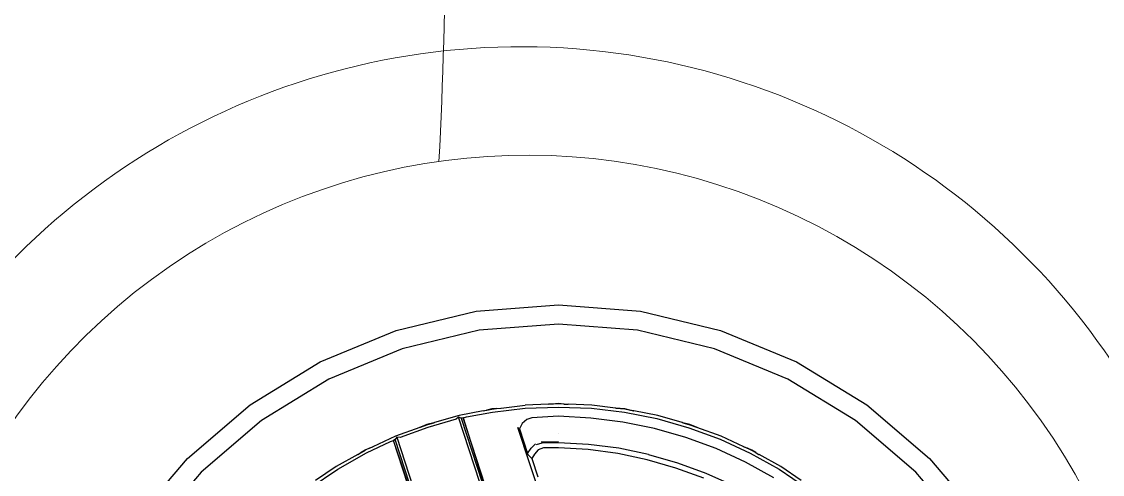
# Model space of a CAD drawing. Header units: millimetres. Extents: x -213 to 151, y -74 to 135.
# Drawn here: x -7.356 to -6.563, y 2.045 to 2.377 of the extents above; entities that cross this region are included whole.
import ezdxf

# ---------------------------------------------------------------- set-up
doc = ezdxf.new("R2010")
doc.units = ezdxf.units.MM
doc.header["$LTSCALE"] = 15
doc.layers.add('251', color=251, linetype='Continuous')

# ---------------------------------------------------------------- blocks, each defined once
blk = doc.blocks.new('yand')
for p, q in [((-21.0156, -0.7605), (-20.8465, -0.7473)), ((-20.8465, -0.7473), (-20.6775, -0.7605)), ((-21.1806, -0.8002), (-21.0156, -0.7605)), ((-20.6775, -0.7605), (-20.5125, -0.8002)), ((-21.3371, -0.8651), (-21.1806, -0.8002)), ((-21.0095, -0.7999), (-21.168, -0.8379)), ((-20.8465, -0.787), (-21.0095, -0.7999)), ((-20.6836, -0.7999), (-20.8465, -0.787)), ((-20.5251, -0.8379), (-20.6836, -0.7999)), ((-20.5125, -0.8002), (-20.356, -0.8651)), ((-21.168, -0.8379), (-21.3191, -0.9004)), ((-20.374, -0.9004), (-20.5251, -0.8379)), ((-21.4817, -0.9537), (-21.3371, -0.8651)), ((-20.356, -0.8651), (-20.2114, -0.9537)), ((-21.3191, -0.9004), (-21.4582, -0.9859)), ((-20.2349, -0.9859), (-20.374, -0.9004)), ((-21.6107, -1.0636), (-21.4817, -0.9537)), ((-20.9646, -0.9599), (-20.9153, -0.9541)), ((-20.8669, -0.9522), (-20.9153, -0.9541)), ((-20.8669, -0.9522), (-20.8668, -0.9522)), ((-20.8668, -0.9522), (-20.8465, -0.9506)), ((-20.8584, -0.9519), (-20.8668, -0.9522)), ((-20.8465, -0.9509), (-20.8584, -0.9519)), ((-20.8465, -0.9514), (-20.8584, -0.9519)), ((-20.8465, -0.9506), (-20.8263, -0.9522)), ((-20.8347, -0.9519), (-20.8465, -0.9509)), ((-20.8347, -0.9519), (-20.8465, -0.9514)), ((-20.8347, -0.9519), (-20.8263, -0.9522)), ((-20.8263, -0.9522), (-20.8263, -0.9522)), ((-20.7778, -0.9541), (-20.8263, -0.9522)), ((-20.7287, -0.9599), (-20.7778, -0.9541)), ((-20.2114, -0.9537), (-20.0824, -1.0636)), ((-21.0511, -0.9756), (-21.1017, -0.9899)), ((-21.052, -0.9788), (-21.0571, -0.9832)), ((-21.0466, -0.9805), (-21.052, -0.9788)), ((-20.8643, -1.5567), (-21.052, -0.9788)), ((-21.0018, -0.9658), (-21.0511, -0.9756)), ((-21.0426, -0.98), (-21.0361, -0.9782)), ((-21.0361, -0.9782), (-20.9826, -0.9684)), ((-21.0012, -0.9657), (-21.0018, -0.9658)), ((-21.0012, -0.9657), (-20.9837, -0.9615)), ((-21.0012, -0.9657), (-20.9943, -0.9643)), ((-20.9943, -0.9643), (-20.9937, -0.9642)), ((-20.9837, -0.9618), (-20.9937, -0.9642)), ((-20.9937, -0.9642), (-20.9836, -0.9622)), ((-20.9837, -0.9615), (-20.965, -0.96)), ((-20.9737, -0.961), (-20.9837, -0.9618)), ((-20.9737, -0.961), (-20.9836, -0.9622)), ((-20.9836, -0.9622), (-20.9737, -0.961)), ((-20.9836, -0.9622), (-20.9836, -0.9622)), ((-20.9826, -0.9684), (-20.9148, -0.9604)), ((-20.9737, -0.961), (-20.965, -0.96)), ((-20.965, -0.96), (-20.9646, -0.9599)), ((-20.9148, -0.9604), (-20.8466, -0.9579)), ((-20.8465, -0.977), (-20.9014, -0.9798)), ((-20.8466, -0.9579), (-20.7783, -0.9604)), ((-20.7799, -0.9808), (-20.8465, -0.977)), ((-20.7783, -0.9604), (-20.7105, -0.9684)), ((-20.7282, -0.96), (-20.7287, -0.9599)), ((-20.7195, -0.961), (-20.7282, -0.96)), ((-20.7282, -0.96), (-20.7094, -0.9615)), ((-20.7094, -0.9618), (-20.7195, -0.961)), ((-20.7095, -0.9622), (-20.7195, -0.961)), ((-20.7094, -0.9622), (-20.7195, -0.961)), ((-20.7105, -0.9684), (-20.6435, -0.9818)), ((-20.7094, -0.9622), (-20.7095, -0.9622)), ((-20.7094, -0.9615), (-20.6919, -0.9657)), ((-20.6994, -0.9642), (-20.7094, -0.9618)), ((-20.6994, -0.9642), (-20.7094, -0.9622)), ((-20.6919, -0.9657), (-20.6994, -0.9642)), ((-20.6919, -0.9657), (-20.6913, -0.9658)), ((-20.642, -0.9756), (-20.6913, -0.9658)), ((-20.5914, -0.9899), (-20.642, -0.9756)), ((-21.4582, -0.9859), (-21.5825, -1.0918)), ((-21.132, -0.9997), (-21.1819, -1.0181)), ((-21.1155, -0.9999), (-21.1726, -1.0207)), ((-21.1318, -0.9996), (-21.132, -0.9997)), ((-21.1318, -0.9996), (-21.1174, -0.9937)), ((-21.1318, -0.9996), (-21.1309, -0.9993)), ((-21.1309, -0.9993), (-21.1308, -0.9993)), ((-21.1174, -0.9937), (-21.1308, -0.9993)), ((-21.1308, -0.9993), (-21.1173, -0.9943)), ((-21.1174, -0.9937), (-21.1022, -0.99)), ((-21.1031, -0.9903), (-21.1174, -0.9937)), ((-21.1173, -0.9943), (-21.1031, -0.9903)), ((-21.0571, -0.9832), (-21.1155, -0.9999)), ((-21.1031, -0.9903), (-21.1029, -0.9902)), ((-21.1029, -0.9902), (-21.1022, -0.99)), ((-21.1022, -0.99), (-21.1017, -0.9899)), ((-21.0426, -0.98), (-21.0466, -0.9805)), ((-21.0466, -0.9805), (-20.9268, -1.35)), ((-21.0426, -0.98), (-20.9268, -1.35)), ((-20.9207, -1.3553), (-21.0426, -0.98)), ((-20.9307, -0.9994), (-20.8728, -1.1743)), ((-20.9286, -1.001), (-20.9264, -1.003)), ((-20.9212, -0.9918), (-20.9264, -1.003)), ((-20.9118, -0.9834), (-20.9212, -0.9918)), ((-20.9014, -0.9798), (-20.9118, -0.9834)), ((-20.7137, -0.9891), (-20.7799, -0.9808)), ((-20.6483, -1.0022), (-20.7137, -0.9891)), ((-20.6435, -0.9818), (-20.5777, -1.0004)), ((-20.591, -0.99), (-20.5914, -0.9899)), ((-20.591, -0.99), (-20.5757, -0.9937)), ((-20.591, -0.99), (-20.5902, -0.9902)), ((-20.5902, -0.9902), (-20.59, -0.9903)), ((-20.5757, -0.9937), (-20.59, -0.9903)), ((-20.59, -0.9903), (-20.5758, -0.9943)), ((-20.5777, -1.0004), (-20.5136, -1.024)), ((-20.5758, -0.9943), (-20.5623, -0.9993)), ((-20.5623, -0.9993), (-20.5757, -0.9937)), ((-20.5757, -0.9937), (-20.5615, -0.9996)), ((-20.5623, -0.9993), (-20.5615, -0.9996)), ((-20.5615, -0.9996), (-20.5611, -0.9997)), ((-20.5112, -1.0181), (-20.5611, -0.9997)), ((-20.1106, -1.0918), (-20.2349, -0.9859)), ((-21.1819, -1.0181), (-21.2286, -1.0397)), ((-21.1793, -1.0201), (-21.1827, -1.0247)), ((-21.1726, -1.0207), (-21.1793, -1.0201)), ((-21.1793, -1.0201), (-20.9915, -1.598)), ((-20.9264, -1.003), (-20.91, -1.0538)), ((-20.8465, -1.012), (-20.8465, -1.012)), ((-20.5843, -1.0205), (-20.6483, -1.0022)), ((-20.5217, -1.0434), (-20.5843, -1.0205)), ((-20.4643, -1.0397), (-20.5112, -1.0181)), ((-21.2447, -1.0463), (-21.2291, -1.0399)), ((-21.2358, -1.0429), (-21.2447, -1.0467)), ((-21.2358, -1.0429), (-21.2444, -1.0469)), ((-21.2416, -1.0525), (-21.1926, -1.029)), ((-21.2353, -1.0427), (-21.2358, -1.0429)), ((-21.2353, -1.0427), (-21.2291, -1.0399)), ((-21.2291, -1.0399), (-21.2286, -1.0397)), ((-21.1926, -1.029), (-21.1862, -1.0267)), ((-21.1827, -1.0247), (-21.1862, -1.0267)), ((-21.0625, -1.3941), (-21.1862, -1.0267)), ((-21.0642, -1.4019), (-21.1862, -1.0267)), ((-21.0625, -1.3941), (-21.1827, -1.0247)), ((-20.91, -1.0538), (-20.9025, -1.0423)), ((-20.8934, -1.0338), (-20.9025, -1.0423)), ((-20.8881, -1.0459), (-20.8957, -1.0547)), ((-20.8809, -1.0325), (-20.8926, -1.0357)), ((-20.8773, -1.042), (-20.8881, -1.0459)), ((-20.8465, -1.0296), (-20.8817, -1.0305)), ((-20.8465, -1.0316), (-20.8809, -1.0325)), ((-20.8465, -1.0416), (-20.8773, -1.042)), ((-20.7842, -1.035), (-20.8465, -1.0316)), ((-20.785, -1.0455), (-20.8465, -1.0416)), ((-20.7239, -1.0536), (-20.785, -1.0455)), ((-20.7222, -1.0429), (-20.7842, -1.035)), ((-20.6611, -1.0555), (-20.7222, -1.0429)), ((-20.4611, -1.0712), (-20.5217, -1.0434)), ((-20.5136, -1.024), (-20.4515, -1.0526)), ((-20.4643, -1.0397), (-20.4639, -1.0399)), ((-20.4639, -1.0399), (-20.4484, -1.0463)), ((-20.4639, -1.0399), (-20.4577, -1.0428)), ((-20.4573, -1.0429), (-20.4577, -1.0428)), ((-20.4484, -1.0467), (-20.4573, -1.0429)), ((-20.4573, -1.0429), (-20.4487, -1.0469)), ((-21.7206, -1.1926), (-21.6107, -1.0636)), ((-21.2599, -1.0556), (-21.3044, -1.0805)), ((-21.3011, -1.0859), (-21.2416, -1.0525)), ((-21.2599, -1.0556), (-21.2594, -1.0553)), ((-21.2594, -1.0553), (-21.2447, -1.0463)), ((-21.2594, -1.0553), (-21.2536, -1.0521)), ((-21.2536, -1.0521), (-21.2531, -1.0518)), ((-21.2447, -1.0467), (-21.2531, -1.0518)), ((-21.2531, -1.0518), (-21.2444, -1.0469)), ((-20.91, -1.0538), (-20.9093, -1.0557)), ((-20.9093, -1.0557), (-20.9012, -1.0639)), ((-20.8957, -1.0547), (-20.9012, -1.0639)), ((-20.9012, -1.0639), (-20.889, -1.1015)), ((-20.6637, -1.0663), (-20.7239, -1.0536)), ((-20.6049, -1.0839), (-20.6637, -1.0663)), ((-20.6611, -1.0555), (-20.6013, -1.0729)), ((-20.4515, -1.0526), (-20.392, -1.086)), ((-20.4487, -1.0469), (-20.44, -1.0518)), ((-20.4487, -1.0469), (-20.4487, -1.0469)), ((-20.4484, -1.0463), (-20.4337, -1.0553)), ((-20.44, -1.0518), (-20.4484, -1.0467)), ((-20.4395, -1.0521), (-20.44, -1.0518)), ((-20.4395, -1.0521), (-20.4337, -1.0553)), ((-20.4337, -1.0553), (-20.4332, -1.0556)), ((-20.3887, -1.0805), (-20.4332, -1.0556)), ((-20.0824, -1.0636), (-19.9725, -1.1926)), ((-21.3578, -1.124), (-21.3011, -1.0859)), ((-21.3044, -1.0805), (-21.3468, -1.1089)), ((-20.5469, -1.1043), (-20.6049, -1.0839)), ((-20.6013, -1.0729), (-20.5426, -1.094)), ((-20.4027, -1.1034), (-20.4611, -1.0712)), ((-20.392, -1.086), (-20.3352, -1.124)), ((-20.3462, -1.1089), (-20.3887, -1.0805)), ((-21.5825, -1.0918), (-21.6884, -1.216)), ((-20.5426, -1.094), (-20.4858, -1.1197)), ((-20.0047, -1.216), (-20.1106, -1.0918))]:
    blk.add_line(p, q)

msp = doc.modelspace()

# ---------------------------------------------------------------- linework, layer by layer
at = {"layer": '251', "lineweight": 5}
for points in [[(-7.8174, 3.20511, -0.016979), (-6.44532, 3.1559, -0.007164), (-6.39595, 3.1008, 0.152641), (-6.41518, 3.08871, -0.043639), (-6.08502, 2.62617, -0.23675), (-6.01377, 2.46216, -0.05669), (-6.02227, 2.19423, 0.077882), (-5.94264, 2.17873, -0.163522), (-5.9817, 1.93688, -0.030112), (-6.5225, 1.82091, 1.055419), (-7.44401, 1.76337, -0.375067), (-7.50096, 1.74899, 0.127865), (-7.52742, 1.77544, -0.000326), (-7.8174, 1.7738, -0.000326)], [(-7.44954, 2.08375, -0.652523), (-6.49632, 2.00881, 0.329391), (-6.451, 1.99448, 0.044283), (-6.01591, 2.08172, 0.31699), (-5.97788, 2.18242, 36.745133)]]:
    msp.add_lwpolyline(points, format="xyb", dxfattribs=at)
msp.add_arc((-10.36198, 2.45074), 3.31718, 356.9595, 3.05146, dxfattribs=at)

# ---------------------------------------------------------------- block references
at = {"layer": '251', "lineweight": 5, "xscale": 0.3561558241750289, "yscale": 0.3561558241750289, "zscale": 0.3561558241750289}
msp.add_blockref('yand', (0.46277, 2.43578), dxfattribs=at)

doc.saveas('drawing.dxf')
